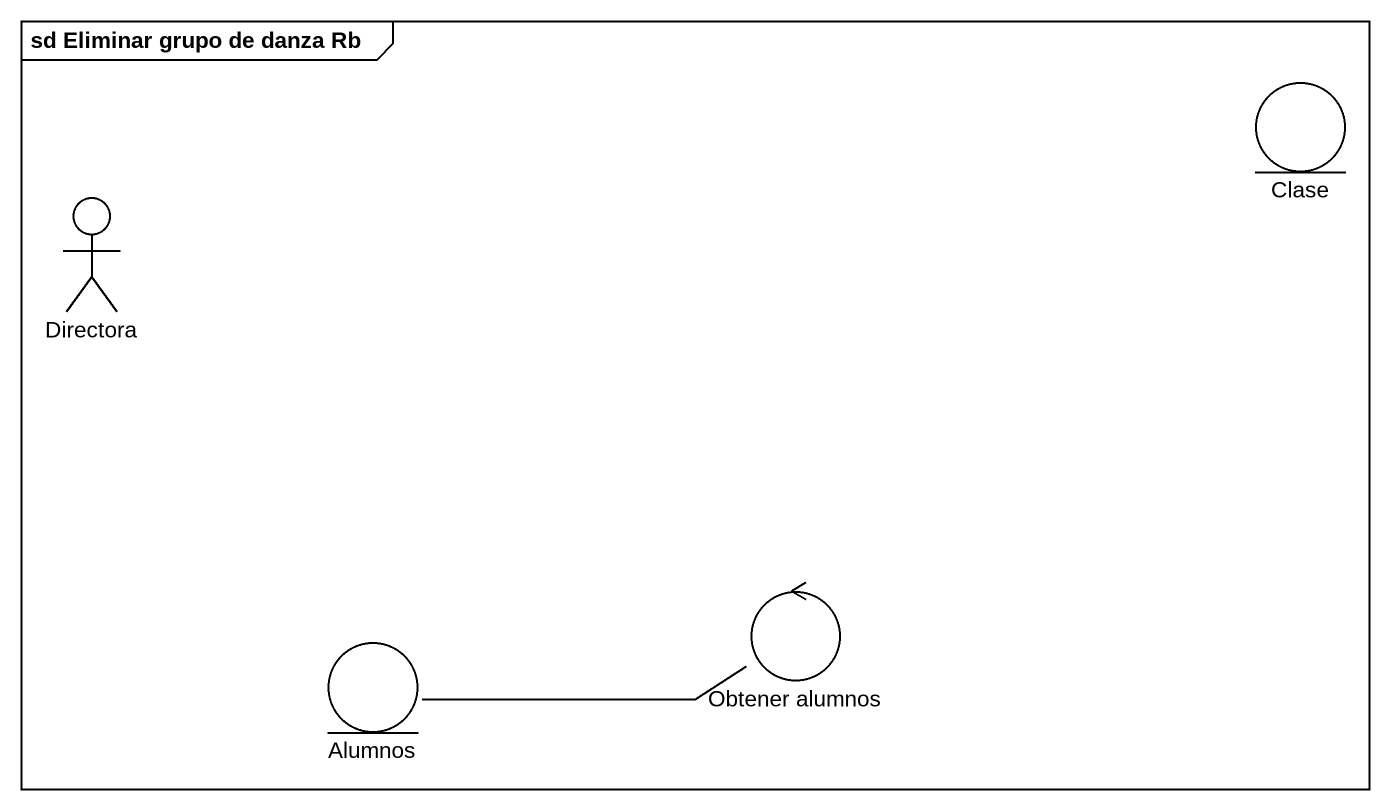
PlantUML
@startuml
mainframe sd Eliminar grupo de danza Rb
entity Clase
actor Directora
control "Obtener alumnos" as Obtener_alumnos
entity Alumnos
Obtener_alumnos -left- Alumnos
@enduml
